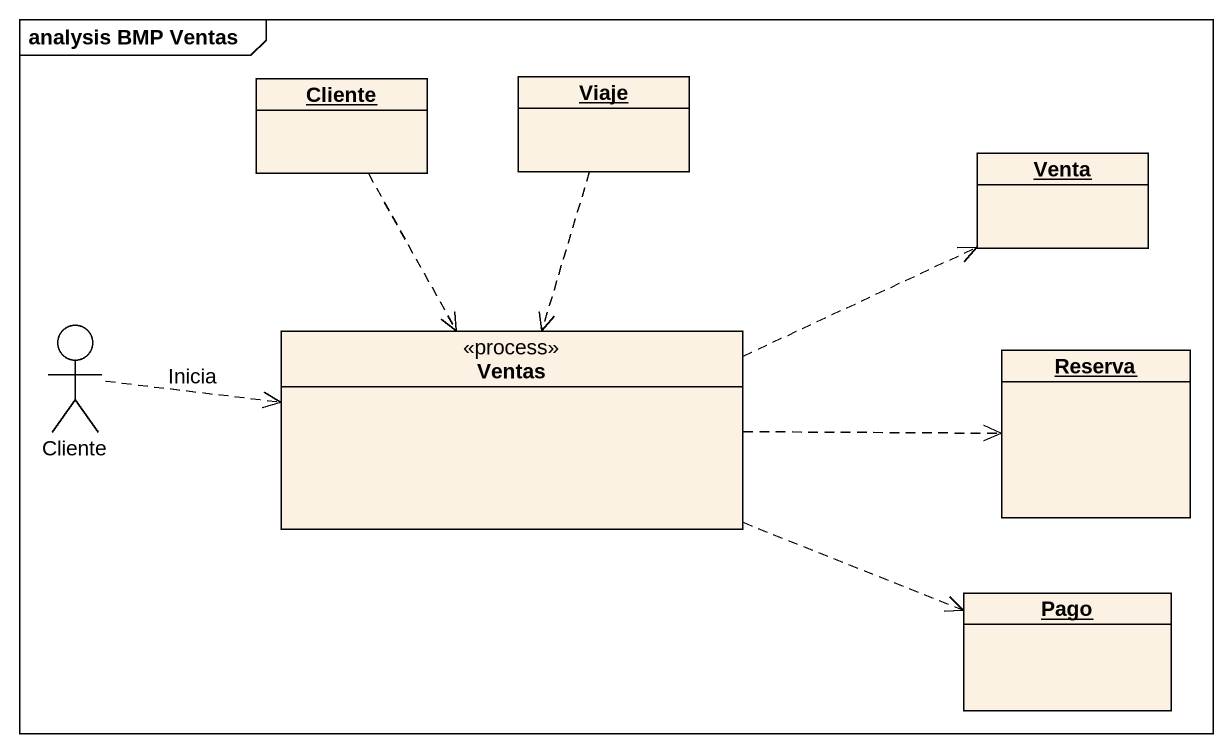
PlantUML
@startuml
mainframe analysis BMP Ventas
allowmixing
hide circle
hide empty members
object Cliente
object Viaje
object Venta
actor "Cliente" as Cliente_2
class Ventas <<process>>
object Reserva
object Pago
Cliente ..> Ventas
Viaje ..> Ventas
Cliente_2 .right.> Ventas : Inicia
Ventas .right.> Venta
Ventas .right.> Reserva
Ventas .right.> Pago
@enduml
